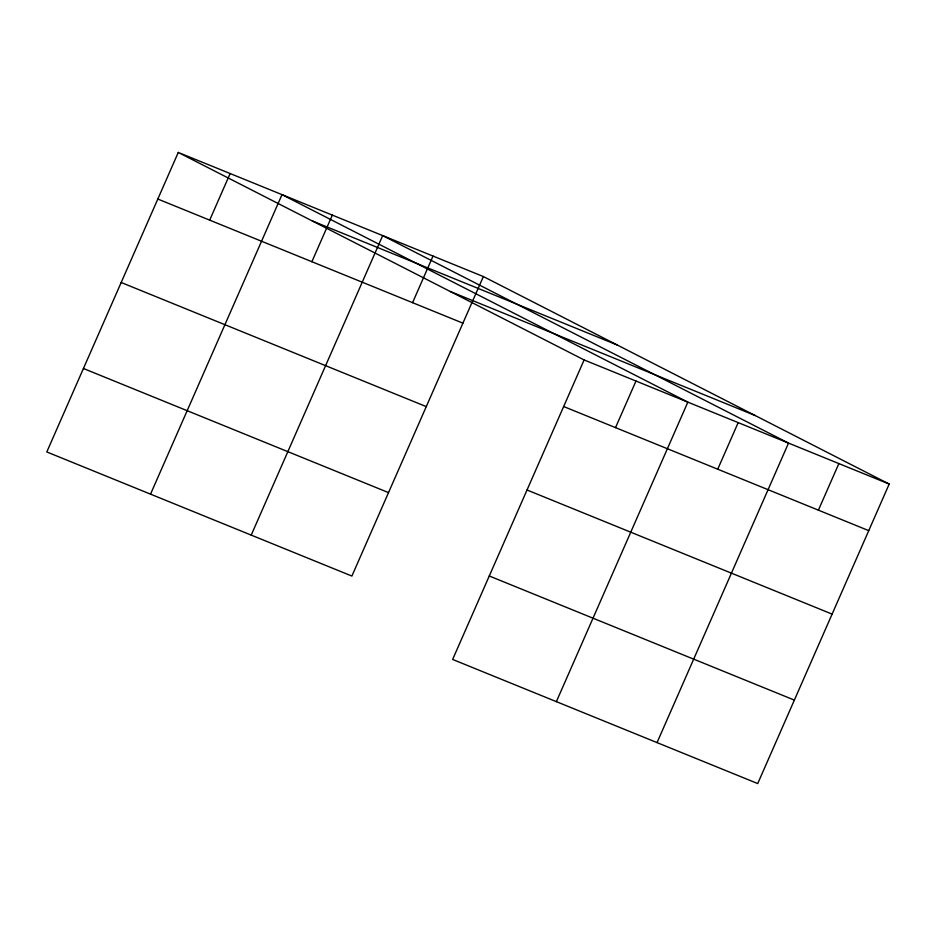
<?xml version="1.0" encoding="UTF-8"?>
<svg xmlns="http://www.w3.org/2000/svg" width="936" height="936" viewBox="0 0 936 936"><rect width="100%" height="100%" fill="white"/><g stroke="black" fill="none" stroke-linecap="round" stroke-linejoin="round"><path stroke-width="1.4" d="M178.273 152.439L46.8 451.948L351.889 576.061L483.362 276.553L178.273 152.439L584.111 359.939L889.2 484.052L757.727 783.561L452.638 659.447L584.111 359.939M209.687 220.135L230.139 173.534M150.532 494.149L282.005 194.641L687.843 402.129L556.37 701.649M311.887 261.717L332.339 215.116M251.211 535.111L382.684 235.603L788.522 443.091L657.049 742.599M412.565 302.667L433.017 256.078M615.525 427.635L635.977 381.034M717.725 469.205L738.188 422.616M818.403 510.167L838.867 463.577M312.203 220.908L617.292 345.033M450.193 291.459L755.27 415.572M157.821 199.04L462.91 323.154M563.659 406.528L868.748 530.642M121.189 282.496L426.266 406.61M527.026 489.996L832.104 614.11M83.433 368.491L388.522 492.605M489.271 575.979L794.36 700.105M483.362 276.553L889.2 484.052"/></g></svg>
